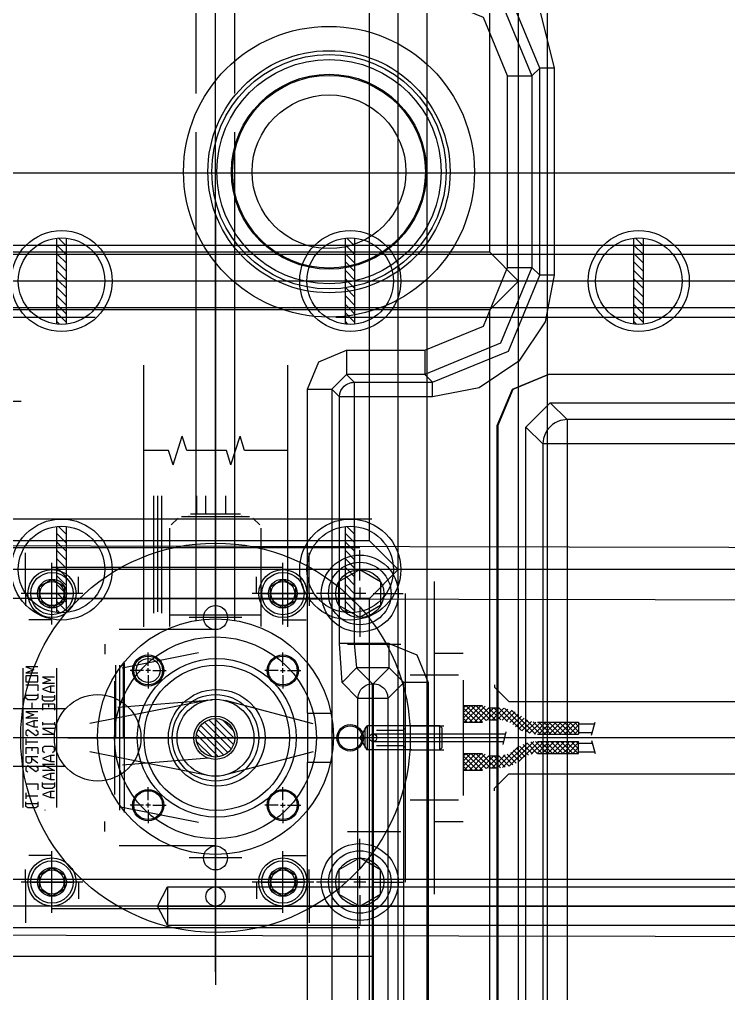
# Model space of a CAD drawing. Header units: millimetres. Extents: x -1 to 1014, y -756 to 757.
# Drawn here: x 872.8 to 912.4, y 281.2 to 335.6 of the extents above; entities that cross this region are included whole.
import ezdxf

# ---------------------------------------------------------------- set-up
doc = ezdxf.new("R2010")
doc.units = ezdxf.units.MM

# ---------------------------------------------------------------- blocks, each defined once
blk = doc.blocks.new('blockName2')
for points in [[(882.635, 331.445), (882.635, 405.569)], [(883.709, 302.102), (883.709, 405.569)], [(884.783, 331.445), (884.783, 405.569)], [(892.303, 306.468), (892.303, 405.569)], [(893.914, 29.578), (893.914, 405.569)], [(895.526, 29.578), (895.526, 405.569)], [(899.017, 322.582), (899.017, 405.569)], [(900.629, 29.578), (900.629, 405.569)], [(902.24, 29.578), (902.24, 405.569)], [(901.809, 332.859), (900.06, 337.093), (895.826, 338.841)], [(899.552, 338.549), (901.808, 336.093), (902.625, 332.859)], [(895.396, 338.411), (899.626, 336.658), (901.379, 332.429)], [(900.019, 332.429), (898.667, 335.699), (895.396, 337.052)], [(901.809, 332.859), (901.379, 332.429)], [(901.809, 321.298), (901.809, 332.859)], [(902.625, 332.859), (901.809, 332.859)], [(902.625, 332.859), (902.625, 321.298)], [(900.019, 321.728), (900.019, 332.429)], [(900.019, 332.429), (901.379, 332.429)], [(901.379, 332.429), (901.379, 321.728)], [(882.635, 302.013), (882.635, 329.297)], [(884.783, 302.013), (884.783, 329.297)], [(770.375, 327.014), (943.599, 327.014)], [(883.709, 324.715), (883.709, 281.656)], [(874.846, 318.569), (874.846, 323.373)], [(875.384, 322.924), (874.934, 323.373)], [(875.384, 318.569), (875.384, 323.373)], [(890.96, 318.569), (890.96, 323.373)], [(891.497, 322.924), (891.048, 323.373)], [(891.497, 318.569), (891.497, 323.373)], [(907.074, 318.569), (907.074, 323.373)], [(907.611, 322.924), (907.162, 323.373)], [(907.611, 318.569), (907.611, 323.373)], [(767.689, 322.985), (943.599, 322.985)], [(875.368, 322.464), (874.846, 322.986)], [(891.482, 322.464), (890.96, 322.986)], [(907.596, 322.464), (907.074, 322.986)], [(930.171, 322.464), (755.603, 322.464)], [(899.017, 322.582), (786.757, 322.582)], [(874.893, 322.464), (874.846, 322.511)], [(875.384, 321.974), (874.893, 322.464)], [(875.384, 322.449), (875.368, 322.464)], [(891.007, 322.464), (890.96, 322.511)], [(891.497, 321.974), (891.007, 322.464)], [(891.497, 322.449), (891.482, 322.464)], [(900.629, 320.971), (899.017, 322.582)], [(907.121, 322.464), (907.074, 322.511)], [(907.611, 321.974), (907.121, 322.464)], [(907.611, 322.449), (907.596, 322.464)], [(875.384, 321.5), (874.846, 322.037)], [(891.497, 321.5), (890.96, 322.037)], [(895.396, 317.105), (898.667, 318.457), (900.019, 321.728)], [(901.379, 321.728), (899.626, 317.498), (895.396, 315.745)], [(900.019, 321.728), (901.379, 321.728)], [(901.379, 321.728), (901.809, 321.298)], [(907.611, 321.5), (907.074, 322.037)], [(875.384, 321.025), (874.846, 321.562)], [(874.962, 320.971), (874.846, 321.087)], [(891.497, 321.025), (890.96, 321.562)], [(891.076, 320.971), (890.96, 321.087)], [(902.625, 321.298), (902.109, 318.695), (900.636, 316.489), (898.429, 315.016), (895.826, 314.499)], [(895.826, 315.315), (900.06, 317.064), (901.809, 321.298)], [(902.625, 321.298), (901.809, 321.298)], [(907.611, 321.025), (907.074, 321.562)], [(907.19, 320.971), (907.074, 321.087)], [(900.629, 320.971), (695.176, 320.971)], [(930.171, 320.971), (754.11, 320.971)], [(875.384, 320.075), (874.846, 320.612)], [(875.384, 320.55), (874.962, 320.971)], [(891.497, 320.075), (890.96, 320.612)], [(891.497, 320.55), (891.076, 320.971)], [(899.017, 319.36), (900.629, 320.971)], [(907.611, 320.075), (907.074, 320.612)], [(907.611, 320.55), (907.19, 320.971)], [(875.384, 319.6), (874.846, 320.138)], [(891.497, 319.6), (890.96, 320.138)], [(907.611, 319.6), (907.074, 320.138)], [(930.171, 319.478), (755.603, 319.478)], [(875.031, 319.478), (874.846, 319.663)], [(875.384, 319.126), (875.031, 319.478)], [(891.145, 319.478), (890.96, 319.663)], [(891.497, 319.126), (891.145, 319.478)], [(907.259, 319.478), (907.074, 319.663)], [(907.611, 319.126), (907.259, 319.478)], [(899.017, 319.36), (786.757, 319.36)], [(847.589, 318.957), (876.995, 318.957)], [(875.384, 318.651), (874.846, 319.188)], [(890.423, 318.957), (943.599, 318.957)], [(891.497, 318.651), (890.96, 319.188)], [(899.017, 115.787), (899.017, 319.36)], [(907.611, 318.651), (907.074, 319.188)], [(874.991, 318.569), (874.846, 318.713)], [(891.105, 318.569), (890.96, 318.713)], [(907.219, 318.569), (907.074, 318.713)], [(888.843, 314.929), (889.479, 316.468), (891.018, 317.105)], [(891.018, 317.105), (895.396, 317.105)], [(891.018, 317.105), (891.018, 315.745)], [(895.396, 317.105), (895.396, 315.745)], [(879.681, 316.271), (879.681, 307.677)], [(887.737, 316.271), (887.737, 307.677)], [(890.203, 314.929), (891.018, 315.745)], [(895.396, 315.745), (891.018, 315.745)], [(891.018, 315.745), (891.448, 315.315)], [(895.826, 315.315), (895.396, 315.745)], [(899.443, 312.905), (900.283, 314.933), (902.311, 315.773)], [(902.311, 315.747), (900.301, 314.915), (899.469, 312.905)], [(902.311, 315.773), (914.309, 315.773)], [(902.311, 315.747), (902.311, 315.773)], [(914.309, 315.747), (902.311, 315.747)], [(890.633, 314.499), (890.656, 314.69), (890.715, 314.852), (890.795, 314.985), (890.889, 315.091), (890.989, 315.171), (891.089, 315.23), (891.187, 315.271), (891.279, 315.297), (891.365, 315.311), (891.448, 315.315)], [(891.448, 315.315), (891.448, 300.723)], [(891.448, 315.315), (895.826, 315.315)], [(895.826, 314.499), (895.826, 315.315)], [(888.843, 296.824), (888.843, 314.929)], [(888.843, 314.929), (890.203, 314.929)], [(890.203, 314.929), (890.202, 296.824)], [(890.633, 314.499), (890.203, 314.929)], [(861.26, 314.257), (872.856, 314.257)], [(890.633, 300.723), (890.633, 314.499)], [(895.826, 314.499), (890.633, 314.499)], [(901.039, 312.818), (902.398, 314.177)], [(902.398, 314.177), (914.221, 314.177)], [(902.398, 314.177), (903.344, 313.232)], [(899.443, 273.648), (899.443, 312.905)], [(899.469, 312.905), (899.443, 312.905)], [(899.469, 312.905), (899.469, 273.648)], [(903.344, 313.232), (903.221, 313.225), (903.1, 313.208), (902.967, 313.176), (902.825, 313.126), (902.675, 313.053), (902.523, 312.952), (902.372, 312.818), (902.231, 312.647), (902.109, 312.433), (902.02, 312.175), (901.984, 311.872)], [(903.344, 313.232), (903.344, 273.322)], [(913.275, 313.232), (903.344, 313.232)], [(901.039, 273.736), (901.039, 312.818)], [(901.039, 312.818), (901.984, 311.872)], [(881.343, 310.698), (881.851, 312.309)], [(882.105, 311.503), (881.851, 312.309)], [(884.571, 310.698), (885.079, 312.309)], [(885.333, 311.503), (885.079, 312.309)], [(901.984, 311.872), (901.984, 274.682)], [(914.635, 311.872), (901.984, 311.872)], [(879.681, 311.503), (879.681, 301.647)], [(881.089, 311.503), (879.681, 311.503)], [(881.343, 310.698), (881.089, 311.503)], [(884.317, 311.503), (882.105, 311.503)], [(884.571, 310.698), (884.317, 311.503)], [(887.737, 311.503), (885.333, 311.503)], [(887.737, 311.503), (887.737, 301.647)], [(883.709, 282.381), (883.709, 309.259)], [(880.256, 308.967), (880.256, 302.419)], [(880.471, 308.967), (880.471, 302.49)], [(880.686, 308.967), (880.686, 302.419)], [(882.648, 308.967), (882.648, 307.946)], [(883.158, 308.967), (883.158, 307.946)], [(883.709, 308.967), (883.709, 287.589)], [(884.26, 308.967), (884.26, 307.946)], [(884.77, 308.967), (884.77, 307.946)], [(892.437, 307.677), (869.609, 307.677)], [(881.236, 307.353), (881.616, 307.733)], [(881.806, 307.811), (885.612, 307.811)], [(882.232, 307.811), (882.232, 307.865)], [(885.106, 307.946), (882.312, 307.946)], [(885.186, 307.811), (885.186, 307.865)], [(886.182, 307.353), (885.802, 307.733)], [(874.846, 302.455), (874.846, 307.259)], [(875.384, 306.81), (874.934, 307.259)], [(875.384, 302.455), (875.384, 307.259)], [(881.158, 301.668), (881.158, 307.163)], [(886.26, 301.668), (886.26, 307.163)], [(890.96, 302.455), (890.96, 307.259)], [(891.497, 306.81), (891.048, 307.259)], [(891.497, 302.455), (891.497, 307.259)], [(930.171, 306.05), (787.653, 306.35)], [(892.303, 306.468), (793.471, 306.468)], [(875.368, 306.35), (874.846, 306.872)], [(874.893, 306.35), (874.846, 306.398)], [(875.384, 305.86), (874.893, 306.35)], [(875.384, 306.335), (875.368, 306.35)], [(891.482, 306.35), (890.96, 306.872)], [(891.007, 306.35), (890.96, 306.398)], [(891.497, 305.86), (891.007, 306.35)], [(891.497, 306.335), (891.482, 306.35)], [(893.914, 304.857), (892.303, 306.468)], [(891.766, 306.066), (870.281, 306.066)], [(875.384, 305.386), (874.846, 305.923)], [(891.497, 305.386), (890.96, 305.923)], [(891.766, 304.253), (891.766, 305.931)], [(873.101, 303.514), (873.101, 305.797)], [(875.384, 304.911), (874.846, 305.448)], [(888.946, 303.514), (888.946, 305.797)], [(891.497, 304.911), (890.96, 305.448)], [(893.914, 304.857), (695.176, 304.857)], [(930.171, 304.857), (787.653, 304.857)], [(874.578, 301.792), (874.578, 305.236)], [(874.578, 304.992), (887.469, 304.992)], [(874.962, 304.857), (874.846, 304.973)], [(875.384, 304.436), (874.962, 304.857)], [(887.469, 301.792), (887.469, 305.236)], [(890.603, 304.186), (891.766, 304.857)], [(891.076, 304.857), (890.96, 304.973)], [(891.497, 304.436), (891.076, 304.857)], [(891.766, 304.857), (892.929, 304.186)], [(892.303, 303.246), (893.914, 304.857)], [(873.88, 303.917), (874.578, 304.32)], [(874.578, 302.386), (874.578, 304.642)], [(874.578, 304.32), (875.276, 303.917)], [(875.384, 303.961), (874.846, 304.498)], [(876.055, 303.515), (876.055, 304.455)], [(885.992, 303.515), (885.992, 304.455)], [(886.771, 303.917), (887.469, 304.32)], [(887.469, 302.386), (887.469, 304.642)], [(887.469, 304.32), (888.167, 303.917)], [(890.603, 302.843), (890.603, 304.186)], [(891.497, 303.961), (890.96, 304.498)], [(892.929, 304.186), (892.929, 302.843)], [(895.929, 286.729), (895.929, 304.186)], [(873.88, 303.111), (873.88, 303.917)], [(875.384, 303.487), (874.846, 304.024)], [(875.276, 303.917), (875.276, 303.111)], [(883.709, 303.649), (883.709, 300.694)], [(886.771, 303.111), (886.771, 303.917)], [(888.167, 303.917), (888.167, 303.111)], [(891.497, 303.487), (890.96, 304.024)], [(891.766, 303.85), (891.766, 303.179)], [(930.171, 303.123), (787.653, 303.364)], [(892.303, 303.246), (793.471, 303.246)], [(876.3, 303.514), (872.856, 303.514)], [(873.101, 303.514), (873.101, 302.824)], [(873.45, 303.514), (875.706, 303.514)], [(874.578, 302.709), (873.88, 303.111)], [(875.276, 303.111), (874.578, 302.709)], [(875.031, 303.364), (874.846, 303.549)], [(875.384, 303.012), (875.031, 303.364)], [(889.191, 303.514), (885.747, 303.514)], [(886.341, 303.514), (888.597, 303.514)], [(887.469, 302.709), (886.771, 303.111)], [(888.167, 303.111), (887.469, 302.709)], [(888.946, 303.514), (888.946, 302.824)], [(891.027, 303.514), (889.349, 303.514)], [(891.145, 303.364), (890.96, 303.549)], [(891.497, 303.012), (891.145, 303.364)], [(892.102, 303.514), (891.43, 303.514)], [(892.303, 131.901), (892.303, 303.246)], [(892.505, 303.514), (894.183, 303.514)], [(894.317, 287.4), (894.317, 303.514)], [(875.384, 302.537), (874.846, 303.074)], [(874.991, 302.455), (874.846, 302.599)], [(891.766, 302.171), (890.603, 302.843)], [(891.497, 302.537), (890.96, 303.074)], [(891.105, 302.455), (890.96, 302.599)], [(892.929, 302.843), (891.766, 302.171)], [(891.766, 302.776), (891.766, 301.097)], [(874.578, 302.038), (873.279, 302.038)], [(886.26, 302.306), (881.158, 302.306)], [(885.186, 302.171), (882.232, 302.171)], [(883.706, 302.173), (883.709, 302.171)], [(883.709, 302.171), (883.706, 302.172)], [(887.469, 302.038), (888.768, 302.038)], [(883.709, 301.501), (878.338, 301.501)], [(877.532, 300.695), (877.532, 300.137)], [(890.774, 298.547), (890.633, 300.723)], [(893.408, 300.723), (890.633, 300.723)], [(891.078, 300.694), (892.84, 300.694)], [(891.448, 300.723), (891.59, 299.363)], [(891.766, 300.695), (892.168, 300.695)], [(891.766, 300.694), (894.049, 300.694)], [(893.408, 300.723), (894.947, 300.086), (895.584, 298.547)], [(893.408, 299.363), (893.408, 300.723)], [(882.763, 300.198), (878.495, 299.347)], [(879.949, 299.486), (879.949, 300.225)], [(887.469, 299.486), (887.469, 300.225)], [(897.54, 300.162), (895.929, 300.162)], [(897.54, 300.162), (895.929, 300.162)], [(872.966, 291.563), (872.966, 299.352)], [(873.786, 299.426), (873.115, 299.426), (873.562, 299.258), (873.115, 299.09), (873.786, 299.09)], [(874.846, 291.563), (874.846, 299.352)], [(878.13, 299.506), (878.13, 295.463)], [(878.344, 299.506), (878.344, 291.42)], [(878.559, 299.566), (878.559, 295.457)], [(878.613, 299.625), (878.613, 291.289)], [(879.949, 299.083), (879.949, 299.352)], [(887.469, 299.083), (887.469, 299.352)], [(891.59, 299.363), (890.774, 298.547)], [(891.59, 299.363), (892.478, 298.475)], [(893.408, 299.363), (891.59, 299.363)], [(892.521, 298.475), (893.408, 299.363)], [(893.408, 299.363), (894.224, 298.547)], [(873.786, 298.922), (873.115, 298.922), (873.115, 298.587), (873.786, 298.587), (873.786, 298.922)], [(874.726, 298.838), (874.055, 298.838), (874.502, 298.67), (874.055, 298.503), (874.726, 298.503)], [(879.68, 299.217), (878.942, 299.217)], [(880.083, 299.217), (879.815, 299.217)], [(879.949, 298.949), (879.949, 298.21)], [(880.217, 299.217), (880.956, 299.217)], [(887.201, 299.217), (886.462, 299.217)], [(887.335, 299.217), (887.603, 299.217)], [(887.469, 298.949), (887.469, 298.21)], [(887.738, 299.217), (888.476, 299.217)], [(894.317, 291.697), (894.317, 299.217)], [(897.271, 298.949), (894.586, 298.949)], [(897.271, 298.949), (897.003, 298.949)], [(873.115, 298.419), (873.786, 298.419), (873.786, 298.083)], [(874.726, 298.335), (874.502, 298.335), (874.055, 298.167), (874.502, 297.999), (874.726, 297.999)], [(874.502, 298.335), (874.502, 297.999)], [(878.076, 298.625), (878.076, 292.29)], [(891.662, 297.66), (890.774, 298.547)], [(891.662, 297.66), (891.685, 297.85), (891.744, 298.013), (891.825, 298.146), (891.918, 298.251), (892.018, 298.331), (892.118, 298.39), (892.216, 298.431), (892.309, 298.457), (892.394, 298.471), (892.478, 298.475)], [(892.478, 274.531), (892.478, 298.475)], [(892.478, 298.475), (892.521, 298.475)], [(892.521, 298.475), (892.521, 274.531)], [(892.521, 298.475), (892.608, 298.47), (892.692, 298.456), (892.784, 298.431), (892.881, 298.39), (892.98, 298.331), (893.08, 298.251), (893.173, 298.146), (893.254, 298.013), (893.313, 297.851), (893.336, 297.66)], [(894.224, 298.547), (893.336, 297.66)], [(894.224, 270.681), (894.224, 298.547)], [(895.584, 298.547), (894.224, 298.547)], [(895.584, 298.547), (895.584, 269.174)], [(897.54, 298.68), (897.54, 292.235)], [(899.286, 298.416), (899.286, 298.282)], [(899.286, 298.416), (899.286, 298.282)], [(900.091, 297.476), (899.286, 298.282)], [(900.091, 297.476), (899.286, 298.282)], [(873.786, 297.915), (873.786, 297.663), (873.674, 297.579), (873.227, 297.579), (873.115, 297.663), (873.115, 297.915)], [(873.115, 297.831), (873.786, 297.831)], [(874.726, 297.831), (874.726, 297.579), (874.614, 297.495), (874.167, 297.495), (874.055, 297.579), (874.055, 297.831)], [(874.055, 297.747), (874.726, 297.747)], [(891.662, 275.3), (891.662, 297.66)], [(893.336, 297.66), (891.662, 297.66)], [(893.336, 297.66), (893.336, 275.3)], [(873.451, 297.412), (873.451, 297.076)], [(874.726, 297.328), (874.055, 297.328), (874.055, 296.992)], [(874.391, 297.328), (874.391, 297.16)], [(874.726, 297.328), (874.726, 296.992)], [(883.289, 297.564), (876.687, 296.247)], [(883.515, 297.562), (878.264, 297.149)], [(889.153, 296.236), (884.26, 297.534)], [(897.54, 297.27), (898.614, 297.27)], [(897.54, 297.128), (897.682, 297.27)], [(897.54, 296.843), (897.967, 297.27)], [(897.54, 296.558), (898.252, 297.27)], [(897.54, 297.128), (898.337, 296.33)], [(897.597, 296.33), (898.537, 297.27)], [(897.682, 297.27), (898.622, 296.33)], [(897.882, 296.33), (898.771, 297.22)], [(897.967, 297.27), (898.819, 296.418)], [(898.166, 296.33), (898.972, 297.136)], [(898.252, 297.27), (899.058, 296.465)], [(898.451, 296.33), (899.257, 297.136)], [(898.537, 297.27), (899.342, 296.465)], [(898.834, 296.428), (899.541, 297.136)], [(898.956, 297.136), (899.634, 296.458)], [(898.969, 297.136), (899.499, 297.136)], [(899.155, 296.465), (899.804, 297.113)], [(899.241, 297.136), (900.016, 296.361)], [(899.526, 297.136), (900.8, 295.862)], [(899.839, 297.107), (901.238, 295.708)], [(900.091, 297.476), (905.187, 297.476)], [(900.091, 297.476), (905.187, 297.476)], [(905.187, 297.476), (943.599, 297.476)], [(875.328, 297.069), (844.767, 297.069)], [(873.786, 296.908), (873.115, 296.908), (873.562, 296.74), (873.115, 296.572), (873.786, 296.572)], [(888.843, 296.824), (888.843, 294.091)], [(888.843, 296.824), (890.203, 296.824)], [(890.202, 296.824), (890.202, 294.091)], [(897.54, 296.843), (898.052, 296.33)], [(897.54, 296.558), (897.768, 296.33)], [(899.44, 296.465), (900.038, 297.062)], [(899.709, 296.448), (900.251, 296.99)], [(899.937, 296.391), (900.445, 296.9)], [(900.135, 296.305), (900.623, 296.793)], [(900.234, 296.997), (901.569, 295.662)], [(900.308, 296.193), (900.786, 296.671)], [(873.786, 296.404), (873.562, 296.404), (873.115, 296.237), (873.562, 296.069), (873.786, 296.069)], [(873.562, 296.404), (873.562, 296.069)], [(874.055, 296.321), (874.055, 296.153)], [(874.055, 296.237), (874.726, 296.237)], [(874.726, 296.321), (874.726, 296.153)], [(884.404, 294.638), (882.89, 296.152)], [(884.585, 294.836), (883.088, 296.334)], [(884.717, 295.085), (883.336, 296.465)], [(884.782, 295.4), (883.651, 296.53)], [(884.708, 295.853), (884.105, 296.456)], [(892.151, 296.129), (891.766, 295.457)], [(892.209, 296.129), (892.074, 295.994)], [(892.192, 294.79), (892.192, 296.129)], [(894.577, 296.129), (892.209, 296.129)], [(892.509, 296.258), (892.509, 294.684)], [(894.183, 295.887), (894.317, 296.021)], [(894.565, 296.133), (896.462, 296.133)], [(896.237, 296.129), (894.577, 296.129)], [(896.237, 296.129), (896.371, 295.994)], [(896.237, 294.786), (896.237, 296.129)], [(897.54, 296.33), (898.614, 296.33)], [(898.969, 296.465), (899.499, 296.465)], [(900.466, 296.066), (900.948, 296.548)], [(900.636, 295.951), (901.132, 296.447)], [(900.821, 295.852), (901.343, 296.373)], [(901.001, 296.515), (901.857, 295.659)], [(901.024, 295.769), (901.588, 296.334)], [(901.246, 295.706), (901.87, 296.33)], [(901.451, 296.35), (902.142, 295.659)], [(901.492, 295.668), (902.154, 296.33)], [(901.681, 296.33), (903.985, 296.33)], [(901.756, 296.33), (902.427, 295.659)], [(901.768, 295.659), (902.439, 296.33)], [(902.04, 296.33), (902.712, 295.659)], [(902.053, 295.659), (902.724, 296.33)], [(902.325, 296.33), (902.997, 295.659)], [(902.338, 295.659), (903.009, 296.33)], [(902.61, 296.33), (903.282, 295.659)], [(902.622, 295.659), (903.294, 296.33)], [(902.895, 296.33), (903.566, 295.659)], [(902.907, 295.659), (903.579, 296.33)], [(903.18, 296.33), (903.851, 295.659)], [(903.192, 295.659), (903.864, 296.33)], [(903.465, 296.33), (903.985, 295.81)], [(903.477, 295.659), (903.985, 296.167)], [(903.75, 296.33), (903.985, 296.095)], [(903.985, 296.33), (903.985, 295.659)], [(903.985, 296.236), (904.886, 296.236)], [(904.701, 295.612), (904.915, 296.332)], [(873.674, 295.901), (873.786, 295.817), (873.786, 295.649), (873.674, 295.565), (873.227, 295.901), (873.115, 295.817), (873.115, 295.649), (873.227, 295.565)], [(874.726, 295.985), (874.055, 295.985), (874.726, 295.649), (874.055, 295.649)], [(883.885, 294.398), (882.649, 295.633)], [(884.173, 294.489), (882.74, 295.922)], [(892.074, 294.92), (892.074, 295.994)], [(892.509, 295.675), (894.317, 295.675)], [(892.704, 295.887), (894.183, 295.887)], [(894.317, 295.672), (897.54, 295.672)], [(896.371, 294.92), (896.371, 295.994)], [(897.54, 295.672), (899.911, 295.672)], [(899.762, 295.075), (899.942, 295.797)], [(901.681, 295.659), (903.985, 295.659)], [(903.762, 295.659), (903.985, 295.882)], [(903.985, 295.753), (904.743, 295.753)], [(950.313, 295.457), (767.689, 295.457)], [(896.268, 295.457), (802.065, 295.457)], [(873.115, 295.397), (873.115, 295.062)], [(873.115, 295.229), (873.786, 295.229)], [(874.614, 294.642), (874.726, 294.726), (874.726, 294.894), (874.614, 294.978), (874.167, 294.978), (874.055, 294.894), (874.055, 294.726), (874.167, 294.642)], [(875.463, 295.457), (891.955, 295.457)], [(883.498, 294.404), (882.656, 295.247)], [(883.709, 295.457), (883.709, 295.457)], [(883.709, 295.457), (883.709, 295.457)], [(883.709, 295.457), (883.709, 295.457)], [(883.709, 295.457), (883.709, 295.457)], [(883.709, 295.457), (883.709, 295.457)], [(883.709, 295.457), (883.709, 295.457)], [(891.766, 295.457), (892.154, 294.785)], [(896.503, 295.457), (891.862, 295.457)], [(892.509, 295.245), (894.317, 295.245)], [(892.694, 295.028), (894.183, 295.028)], [(894.183, 295.028), (894.317, 294.893)], [(894.317, 295.457), (894.317, 295.457)], [(894.317, 295.243), (897.54, 295.243)], [(897.54, 295.243), (899.803, 295.243)], [(899.44, 293.779), (900.608, 294.946)], [(899.739, 293.793), (901.124, 295.177)], [(900.102, 293.872), (901.477, 295.246)], [(900.671, 294.155), (901.772, 295.256)], [(900.69, 294.995), (901.192, 294.493)], [(900.88, 295.09), (901.412, 294.558)], [(901.088, 295.167), (901.67, 294.585)], [(901.317, 295.223), (901.955, 294.585)], [(901.342, 294.541), (902.057, 295.256)], [(901.571, 295.253), (902.24, 294.585)], [(901.67, 294.585), (902.342, 295.256)], [(901.681, 295.256), (903.985, 295.256)], [(901.853, 295.256), (902.525, 294.585)], [(901.955, 294.585), (902.626, 295.256)], [(902.138, 295.256), (902.81, 294.585)], [(902.24, 294.585), (902.911, 295.256)], [(902.423, 295.256), (903.094, 294.585)], [(902.525, 294.585), (903.196, 295.256)], [(902.708, 295.256), (903.379, 294.585)], [(902.81, 294.585), (903.481, 295.256)], [(902.993, 295.256), (903.664, 294.585)], [(903.094, 294.585), (903.766, 295.256)], [(903.278, 295.256), (903.949, 294.585)], [(903.379, 294.585), (903.985, 295.191)], [(903.562, 295.256), (903.985, 294.833)], [(903.847, 295.256), (903.985, 295.118)], [(903.985, 294.585), (903.985, 295.256)], [(903.985, 295.162), (904.743, 295.162)], [(904.701, 295.303), (904.915, 294.583)], [(873.786, 294.894), (873.115, 294.894), (873.115, 294.558)], [(873.786, 294.39), (873.115, 294.39), (873.115, 294.138), (873.227, 294.055), (873.339, 294.055), (873.451, 294.138), (873.451, 294.39)], [(873.451, 294.894), (873.451, 294.726)], [(873.786, 294.894), (873.786, 294.558)], [(874.726, 294.474), (874.502, 294.474), (874.055, 294.306), (874.502, 294.138), (874.726, 294.138)], [(874.502, 294.474), (874.502, 294.138)], [(883.289, 293.35), (876.687, 294.667)], [(889.153, 294.679), (884.26, 293.381)], [(892.209, 294.786), (892.074, 294.92)], [(894.678, 294.786), (892.154, 294.786)], [(894.565, 294.782), (896.462, 294.782)], [(894.678, 294.786), (896.237, 294.786)], [(896.237, 294.786), (896.371, 294.92)], [(897.54, 294.585), (898.614, 294.585)], [(897.54, 294.442), (897.682, 294.585)], [(897.54, 294.157), (897.967, 294.585)], [(897.54, 293.872), (898.252, 294.585)], [(897.54, 294.442), (898.337, 293.645)], [(897.597, 293.645), (898.537, 294.585)], [(897.682, 294.585), (898.622, 293.645)], [(897.882, 293.645), (898.771, 294.534)], [(897.967, 294.585), (898.819, 293.733)], [(898.166, 293.645), (898.972, 294.45)], [(898.252, 294.585), (899.058, 293.779)], [(898.451, 293.645), (899.257, 294.45)], [(898.537, 294.585), (899.342, 293.779)], [(898.834, 293.742), (899.543, 294.451)], [(898.956, 294.451), (899.623, 293.783)], [(898.969, 294.45), (899.499, 294.45)], [(899.155, 293.779), (899.883, 294.506)], [(899.241, 294.45), (899.876, 293.815)], [(899.525, 294.451), (900.104, 293.872)], [(899.781, 294.48), (900.311, 293.95)], [(899.999, 294.547), (900.5, 294.045)], [(900.189, 294.641), (900.674, 294.157)], [(900.356, 294.759), (900.833, 294.283)], [(900.515, 294.885), (901.001, 294.4)], [(901.681, 294.585), (903.985, 294.585)], [(903.664, 294.585), (903.985, 294.906)], [(903.949, 294.585), (903.985, 294.621)], [(903.985, 294.679), (904.886, 294.679)], [(875.328, 293.846), (845.036, 293.846)], [(873.674, 293.887), (873.786, 293.803), (873.786, 293.635), (873.674, 293.551), (873.227, 293.887), (873.115, 293.803), (873.115, 293.635), (873.227, 293.551)], [(873.451, 294.306), (873.786, 294.055)], [(874.726, 293.971), (874.055, 293.971), (874.726, 293.635), (874.055, 293.635)], [(883.318, 294.314), (878.517, 293.936)], [(888.843, 266.402), (888.843, 294.091)], [(888.843, 294.091), (890.203, 294.091)], [(890.202, 294.091), (890.203, 267.503)], [(897.54, 294.157), (898.052, 293.645)], [(897.54, 293.872), (897.768, 293.645)], [(874.726, 293.467), (874.502, 293.467), (874.055, 293.299), (874.502, 293.131), (874.726, 293.131)], [(874.502, 293.467), (874.502, 293.131)], [(897.54, 293.645), (898.614, 293.645)], [(898.969, 293.779), (899.499, 293.779)], [(900.091, 293.443), (899.286, 292.638)], [(900.091, 293.443), (899.286, 292.638)], [(900.091, 293.443), (905.187, 293.443)], [(900.091, 293.443), (905.187, 293.443)], [(905.187, 293.439), (943.599, 293.439)], [(873.115, 292.88), (873.786, 292.88), (873.786, 292.544)], [(874.726, 292.963), (874.726, 292.712), (874.614, 292.628), (874.167, 292.628), (874.055, 292.712), (874.055, 292.963)], [(874.055, 292.88), (874.726, 292.88)], [(873.115, 292.376), (873.115, 292.04)], [(873.115, 292.208), (873.786, 292.208)], [(874.726, 292.46), (874.502, 292.46), (874.055, 292.292), (874.502, 292.124), (874.726, 292.124)], [(874.502, 292.46), (874.502, 292.124)], [(879.949, 291.966), (879.949, 292.704)], [(887.469, 291.966), (887.469, 292.704)], [(899.286, 292.503), (899.286, 292.638)], [(899.286, 292.503), (899.286, 292.638)], [(873.786, 291.872), (873.786, 291.621), (873.674, 291.537), (873.227, 291.537), (873.115, 291.621), (873.115, 291.872)], [(873.115, 291.788), (873.786, 291.788)], [(879.68, 291.697), (878.942, 291.697)], [(880.083, 291.697), (879.815, 291.697)], [(879.949, 291.563), (879.949, 291.832)], [(880.217, 291.697), (880.956, 291.697)], [(887.201, 291.697), (886.462, 291.697)], [(887.335, 291.697), (887.603, 291.697)], [(887.469, 291.563), (887.469, 291.832)], [(887.738, 291.697), (888.476, 291.697)], [(897.271, 291.966), (894.586, 291.966)], [(897.271, 291.966), (897.003, 291.966)], [(874.187, 291.412), (874.19, 291.414)], [(874.19, 291.414), (874.188, 291.411)], [(882.763, 290.717), (878.495, 291.568)], [(879.949, 291.429), (879.949, 290.69)], [(887.469, 291.429), (887.469, 290.69)], [(877.532, 290.219), (877.532, 290.778)], [(897.54, 290.757), (895.929, 290.757)], [(897.54, 290.757), (895.929, 290.757)], [(883.709, 290.22), (883.709, 287.266)], [(891.078, 290.22), (892.84, 290.22)], [(891.766, 290.22), (894.049, 290.22)], [(891.766, 288.139), (891.766, 289.817)], [(892.449, 289.648), (892.449, 289.651)], [(892.449, 289.651), (892.45, 289.648)], [(874.578, 285.678), (874.578, 289.122)], [(883.709, 289.414), (878.338, 289.414)], [(887.469, 285.678), (887.469, 289.122)], [(874.578, 288.877), (873.279, 288.877)], [(874.578, 286.272), (874.578, 288.528)], [(885.186, 288.743), (882.232, 288.743)], [(887.469, 288.877), (888.768, 288.877)], [(887.469, 286.272), (887.469, 288.528)], [(891.766, 288.743), (890.603, 288.072)], [(892.929, 288.072), (891.766, 288.743)], [(873.101, 287.4), (873.101, 288.091)], [(873.88, 287.803), (874.578, 288.206)], [(874.578, 288.206), (875.276, 287.803)], [(886.771, 287.803), (887.469, 288.206)], [(887.469, 288.206), (888.167, 287.803)], [(888.946, 287.4), (888.946, 288.091)], [(890.603, 288.072), (890.603, 286.729)], [(892.929, 286.729), (892.929, 288.072)], [(751.038, 287.551), (930.171, 287.551)], [(876.3, 287.4), (872.856, 287.4)], [(873.101, 287.4), (873.101, 285.118)], [(873.45, 287.4), (875.706, 287.4)], [(873.88, 286.998), (873.88, 287.803)], [(875.276, 287.803), (875.276, 286.998)], [(876.055, 287.399), (876.055, 286.46)], [(889.191, 287.4), (885.747, 287.4)], [(885.992, 287.399), (885.992, 286.46)], [(886.341, 287.4), (888.597, 287.4)], [(886.771, 286.998), (886.771, 287.803)], [(888.167, 287.803), (888.167, 286.998)], [(888.946, 287.4), (888.946, 285.118)], [(891.027, 287.4), (889.349, 287.4)], [(892.102, 287.4), (891.43, 287.4)], [(891.766, 287.065), (891.766, 287.736)], [(892.505, 287.4), (894.183, 287.4)], [(874.578, 286.595), (873.88, 286.998)], [(875.276, 286.998), (874.578, 286.595)], [(880.465, 286.058), (881.023, 287.132)], [(881.023, 287.132), (990.598, 287.132)], [(881.023, 287.132), (881.023, 284.983)], [(887.469, 286.595), (886.771, 286.998)], [(888.167, 286.998), (887.469, 286.595)], [(890.603, 286.729), (891.766, 286.058)], [(891.766, 286.058), (892.929, 286.729)], [(891.766, 286.662), (891.766, 284.983)], [(930.171, 286.058), (787.653, 286.058)], [(874.578, 285.922), (887.469, 285.922)], [(880.465, 286.058), (998.118, 286.058)], [(881.023, 284.983), (880.465, 286.058)], [(891.766, 284.849), (870.281, 284.849)], [(881.023, 284.983), (990.598, 284.983)], [(930.171, 284.327), (787.653, 284.564)], [(892.437, 283.238), (869.609, 283.238)]]:
    blk.add_lwpolyline(points)
for centre, radius in [((890.046, 327.078), 8.1226), ((890.046, 327.078), 6.763), ((890.046, 327.078), 6.5466), ((890.046, 327.078), 6.2649), ((890.046, 327.078), 5.4473), ((890.046, 327.078), 5.3845), ((890.046, 327.078), 4.2942), ((875.115, 320.971), 2.8199), ((891.229, 320.971), 2.8199), ((907.343, 320.971), 2.8199), ((875.115, 320.971), 2.4171), ((891.229, 320.971), 2.4171), ((907.343, 320.971), 2.4171), ((875.115, 304.857), 2.8199), ((891.229, 304.857), 2.8199), ((875.115, 304.857), 2.4171), ((891.229, 304.857), 2.4171), ((883.709, 295.457), 10.8769), ((891.766, 303.514), 2.1485), ((874.578, 303.514), 1.3428), ((887.469, 303.514), 1.3428), ((891.766, 303.514), 1.7457), ((891.766, 303.514), 1.3428), ((874.578, 303.514), 1.1817), ((874.578, 303.514), 0.8057), ((874.578, 303.514), 0.6714), ((887.469, 303.514), 1.1817), ((887.469, 303.514), 0.8057), ((887.469, 303.514), 0.6714), ((883.709, 302.171), 0.6714), ((883.709, 295.522), 6.5798), ((883.709, 295.457), 5.6399), ((879.949, 299.217), 0.8728), ((879.949, 299.217), 0.8057), ((879.949, 299.217), 0.6714), ((883.776, 295.457), 4.432), ((887.469, 299.217), 0.8728), ((887.469, 299.217), 0.8057), ((883.776, 295.457), 4.059), ((877.129, 295.457), 2.4171), ((883.776, 295.457), 2.6993), ((883.709, 295.457), 2.4171), ((883.709, 295.457), 2.1485), ((883.709, 295.457), 2.1485), ((883.709, 295.457), 1.2085), ((883.709, 295.457), 1.0743), ((883.709, 295.457), 1.0743), ((891.229, 295.457), 0.7386), ((891.229, 295.457), 0.6714), ((892.509, 295.46), 0.2149), ((879.949, 291.697), 0.8728), ((879.949, 291.697), 0.8057), ((887.469, 291.697), 0.8728), ((887.469, 291.697), 0.8057), ((891.766, 287.4), 2.1485), ((883.709, 288.743), 0.6714), ((891.766, 287.4), 1.7457), ((874.578, 287.4), 1.3428), ((874.578, 287.4), 1.1817), ((887.469, 287.4), 1.3428), ((887.469, 287.4), 1.1817), ((891.766, 287.4), 1.3428), ((874.578, 287.4), 0.8057), ((874.578, 287.4), 0.6714), ((887.469, 287.4), 0.8057), ((887.469, 287.4), 0.6714), ((883.709, 286.595), 0.5371), ((883.709, 286.595), 0.5371)]:
    blk.add_circle(centre, radius)

msp = doc.modelspace()

# ---------------------------------------------------------------- block references
msp.add_blockref('blockName2', (0, 0))

doc.saveas('drawing.dxf')
